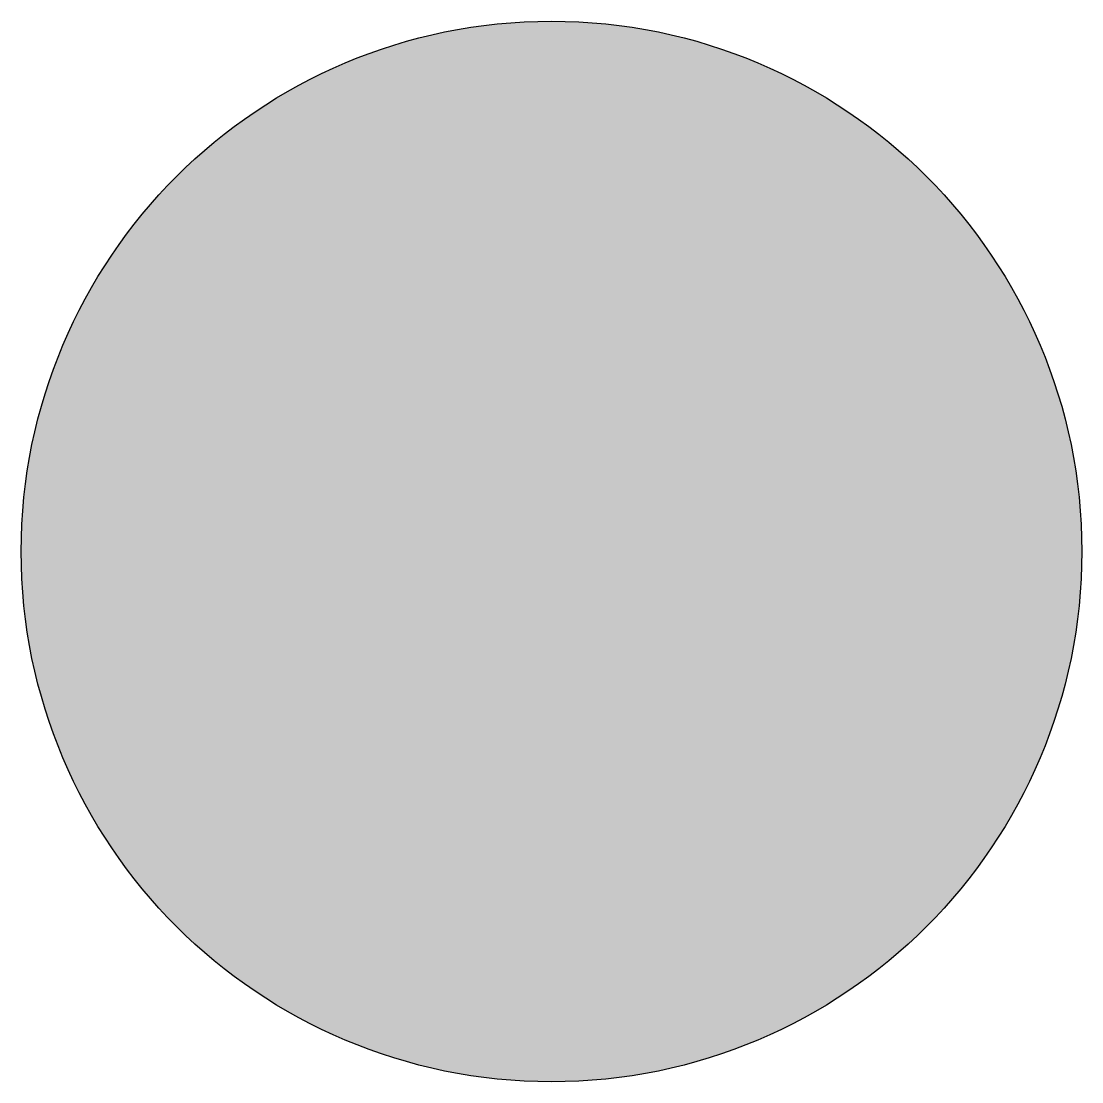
# Model space of a CAD drawing. Header units: millimetres. Extents: x -10190.29 to -10190.04, y -371.294 to -371.044.
import ezdxf

# ---------------------------------------------------------------- set-up
doc = ezdxf.new("R2010")
doc.units = ezdxf.units.MM
doc.header["$LTSCALE"] = 10
doc.layers.add('Tub_esgoto_símbolos', color=2, linetype='Continuous')

msp = doc.modelspace()

# ---------------------------------------------------------------- hatches: boundary and pattern name
at = {"layer": 'Tub_esgoto_símbolos'}
msp.add_hatch(color=1, dxfattribs=at).paths.add_polyline_path([(-10190.29021, -371.16918, 1), (-10190.04021, -371.16918, 1)])

# ---------------------------------------------------------------- linework, layer by layer
msp.add_circle((-10190.16521, -371.16918), 0.125, dxfattribs=at)

doc.saveas('drawing.dxf')
